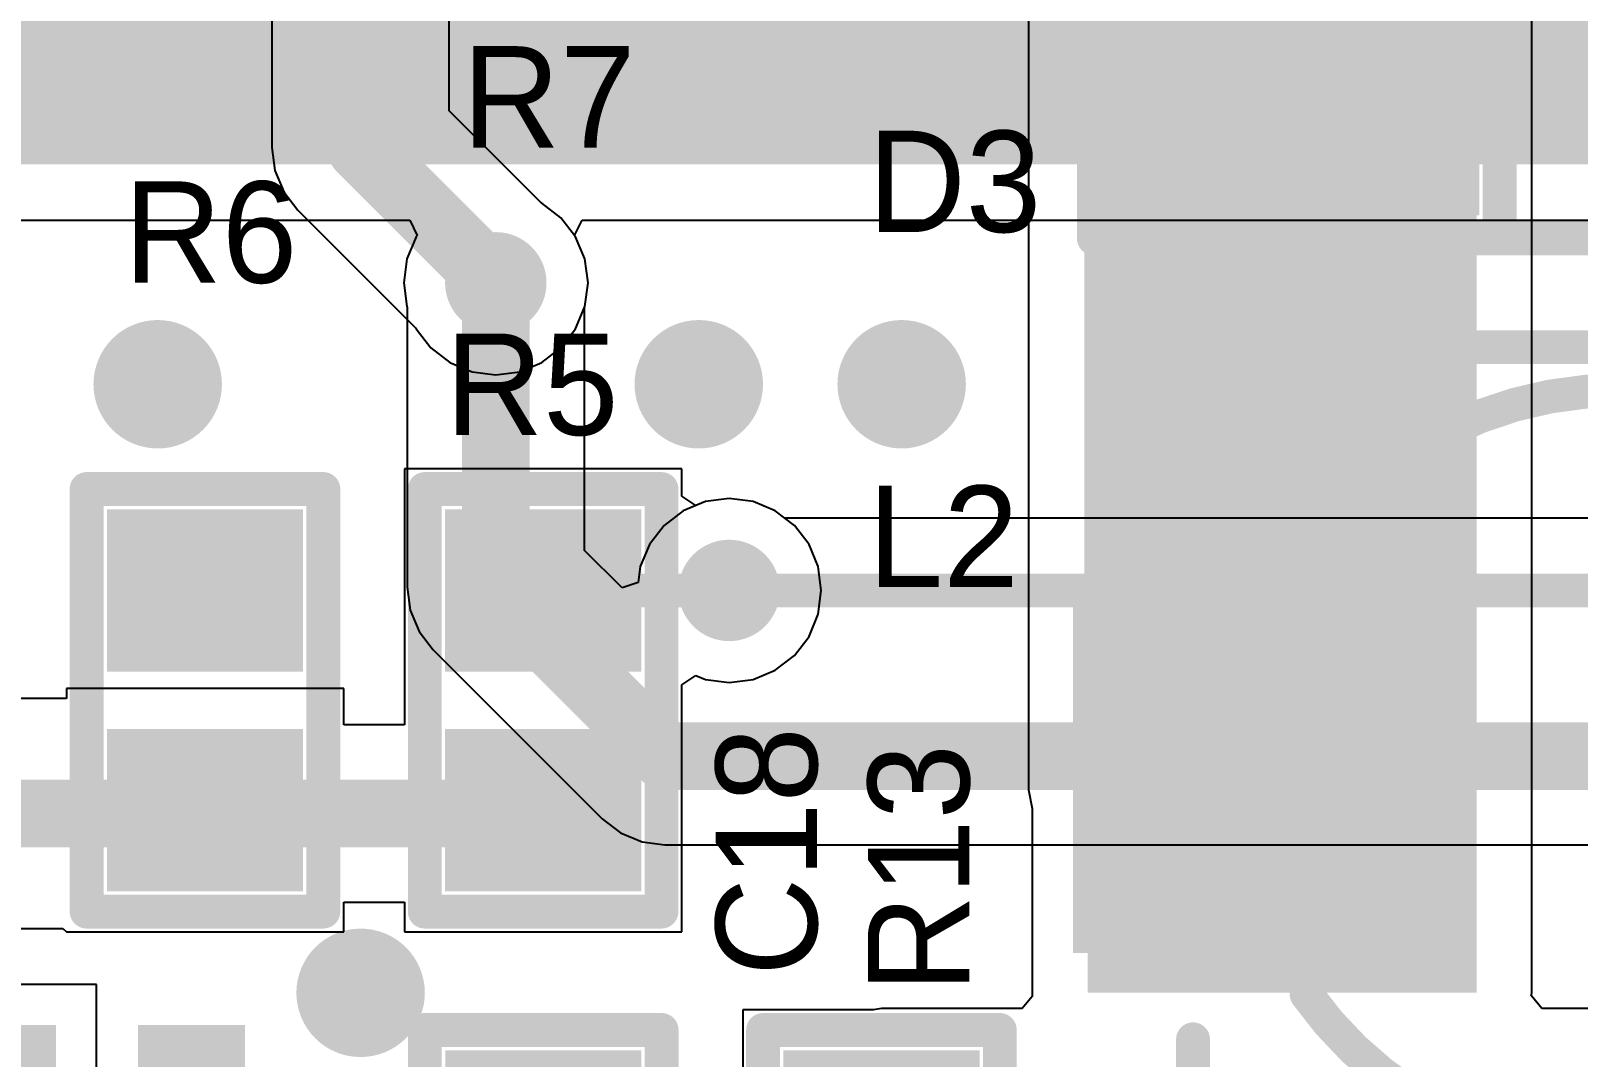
# Model space of a CAD drawing. Extents: x 1012 to 1122, y 1012 to 1122.
# Drawn here: x 1064.83 to 1076.45, y 1103.91 to 1111.62 of the extents above; entities that cross this region are included whole.
import ezdxf

# ---------------------------------------------------------------- set-up
doc = ezdxf.new("R2010")
doc.units = 0
doc.layers.get('0').update_dxf_attribs({"linetype": 'CONTINUOUS'})
for name, color, linetype in [('BOTTOMLAYER', 5, 'CONTINUOUS'), ('BOTTOMSOLDER', 6, 'CONTINUOUS'), ('MULTILAYER', 9, 'CONTINUOUS'), ('TOPLAYER', 1, 'CONTINUOUS'), ('TOPOVERLAY', 2, 'CONTINUOUS'), ('TOPPASTE', 8, 'CONTINUOUS'), ('TOPSOLDER', 216, 'CONTINUOUS')]:
    doc.layers.add(name, color=color, linetype=linetype)

# ---------------------------------------------------------------- blocks, each defined once
blk = doc.blocks.new('CC0603_30')
at = {"layer": 'TOPLAYER'}
for points in [[(-0.508, -0.635), (0.508, -0.635), (-0.508, 0.635), (0.508, 0.635)], [(1.143, -0.635), (2.159, -0.635), (1.143, 0.635), (2.159, 0.635)]]:
    blk.add_solid(points, dxfattribs=at)
at = {"layer": 'TOPOVERLAY', "const_width": 0.254}
for points in [[(-0.762, -0.889), (-0.762, 0.889)], [(-0.508, 0.889), (-0.762, 0.889)], [(2.413, 0.889), (-0.508, 0.889)], [(2.413, -0.889), (2.413, 0.889)], [(2.413, -0.889), (-0.762, -0.889)]]:
    blk.add_lwpolyline(points, dxfattribs=at)
at = {"layer": 'TOPOVERLAY', "const_width": 0.127}
for points in [[(-0.8255, 0.889, 1), (-0.6985, 0.889, 1)], [(-0.8255, 0.889, 1), (-0.6985, 0.889, 1)], [(-0.5715, 0.889, 1), (-0.4445, 0.889, 1)], [(-0.5715, 0.889, 1), (-0.4445, 0.889, 1)], [(2.3495, 0.889, 1), (2.4765, 0.889, 1)], [(2.3495, 0.889, 1), (2.4765, 0.889, 1)], [(-0.8255, -0.889, 1), (-0.6985, -0.889, 1)], [(-0.8255, -0.889, 1), (-0.6985, -0.889, 1)], [(2.3495, -0.889, 1), (2.4765, -0.889, 1)], [(2.3495, -0.889, 1), (2.4765, -0.889, 1)]]:
    blk.add_lwpolyline(points, format="xyb", close=True, dxfattribs=at)
at = {"layer": 'TOPPASTE'}
for points in [[(-0.508, -0.635), (0.508, -0.635), (-0.508, 0.635), (0.508, 0.635)], [(1.143, -0.635), (2.159, -0.635), (1.143, 0.635), (2.159, 0.635)]]:
    blk.add_solid(points, dxfattribs=at)
at = {"layer": 'TOPSOLDER'}
for points in [[(-0.6096, -0.7366), (0.6096, -0.7366), (-0.6096, 0.7366), (0.6096, 0.7366)], [(1.0414, -0.7366), (2.2606, -0.7366), (1.0414, 0.7366), (2.2606, 0.7366)]]:
    blk.add_solid(points, dxfattribs=at)
blk = doc.blocks.new('SSMB_99')
at = {"layer": 'TOPLAYER'}
for points in [[(-5.77, -1.524), (-3.23, -1.524), (-5.77, 1.524), (-3.23, 1.524)], [(-1.27, -1.524), (1.27, -1.524), (-1.27, 1.524), (1.27, 1.524)]]:
    blk.add_solid(points, dxfattribs=at)
at = {"layer": 'TOPOVERLAY', "const_width": 0.254}
for points in [[(-6.024, -1.8), (-6.024, 1.8)], [(-5.897, 1.8), (1.469, 1.8)], [(-2.976, -1.8), (-2.976, 1.8)], [(1.469, -1.803), (1.469, 1.803)], [(-5.897, -1.8), (1.469, -1.8)]]:
    blk.add_lwpolyline(points, dxfattribs=at)
at = {"layer": 'TOPOVERLAY', "const_width": 0.127}
for points in [[(-6.088, 1.8, 1), (-5.961, 1.8, 1)], [(-5.961, 1.8, 1), (-5.834, 1.8, 1)], [(-3.04, 1.8, 1), (-2.913, 1.8, 1)], [(1.405, 1.803, 1), (1.532, 1.803, 1)], [(1.405, 1.8, 1), (1.532, 1.8, 1)], [(-6.088, -1.8, 1), (-5.961, -1.8, 1)], [(-5.961, -1.8, 1), (-5.834, -1.8, 1)], [(-3.04, -1.8, 1), (-2.913, -1.8, 1)], [(1.405, -1.8, 1), (1.532, -1.8, 1)], [(1.405, -1.803, 1), (1.532, -1.803, 1)]]:
    blk.add_lwpolyline(points, format="xyb", close=True, dxfattribs=at)
at = {"layer": 'TOPPASTE'}
for points in [[(-5.77, -1.524), (-3.23, -1.524), (-5.77, 1.524), (-3.23, 1.524)], [(-1.27, -1.524), (1.27, -1.524), (-1.27, 1.524), (1.27, 1.524)]]:
    blk.add_solid(points, dxfattribs=at)
at = {"layer": 'TOPSOLDER'}
for points in [[(-5.872, -1.626), (-3.128, -1.626), (-5.872, 1.626), (-3.128, 1.626)], [(-1.372, -1.626), (1.372, -1.626), (-1.372, 1.626), (1.372, 1.626)]]:
    blk.add_solid(points, dxfattribs=at)
blk = doc.blocks.new('SLF6025_122')
at = {"layer": 'TOPLAYER'}
for points in [[(1, -1.25), (1, 1.25), (-1, -1.25), (-1, 1.25)], [(7, -1.25), (7, 1.25), (5, -1.25), (5, 1.25)]]:
    blk.add_solid(points, dxfattribs=at)
at = {"layer": 'TOPOVERLAY', "const_width": 0.254}
for points in [[(-0.2, 2), (-0.2, 3.2)], [(-0.2, 3.2), (6.2, 3.2)], [(6.2, 2), (6.2, 3.2)], [(-0.2, -3.2), (-0.2, -2)], [(6.2, -3.2), (6.2, -2)], [(-0.2, -3.2), (6.2, -3.2)]]:
    blk.add_lwpolyline(points, dxfattribs=at)
at = {"layer": 'TOPOVERLAY', "const_width": 0.127}
for points in [[(-0.263, 3.2, 1), (-0.136, 3.2, 1)], [(-0.263, 3.2, 1), (-0.136, 3.2, 1)], [(6.136, 3.2, 1), (6.263, 3.2, 1)], [(6.136, 3.2, 1), (6.263, 3.2, 1)], [(-0.263, 2, 1), (-0.136, 2, 1)], [(6.136, 2, 1), (6.263, 2, 1)], [(0.617, 1.701, 1), (0.744, 1.701, 1)], [(5.283, 1.662, 1), (5.41, 1.662, 1)], [(0.59, -1.662, 1), (0.717, -1.662, 1)], [(5.256, -1.701, 1), (5.383, -1.701, 1)], [(-0.263, -2, 1), (-0.136, -2, 1)], [(6.136, -2, 1), (6.263, -2, 1)], [(-0.263, -3.2, 1), (-0.136, -3.2, 1)], [(-0.263, -3.2, 1), (-0.136, -3.2, 1)], [(6.136, -3.2, 1), (6.263, -3.2, 1)], [(6.136, -3.2, 1), (6.263, -3.2, 1)]]:
    blk.add_lwpolyline(points, format="xyb", close=True, dxfattribs=at)
at = {"layer": 'TOPOVERLAY', "const_width": 0.254}
for points in [[(0.681, 1.701, -0.511919), (5.347, 1.662)], [(5.319, -1.701, -0.511919), (0.653, -1.662)]]:
    blk.add_lwpolyline(points, format="xyb", dxfattribs=at)
at = {"layer": 'TOPPASTE'}
for points in [[(1, -1.25), (1, 1.25), (-1, -1.25), (-1, 1.25)], [(7, -1.25), (7, 1.25), (5, -1.25), (5, 1.25)]]:
    blk.add_solid(points, dxfattribs=at)
at = {"layer": 'TOPSOLDER'}
for points in [[(1.102, -1.352), (1.102, 1.352), (-1.102, -1.352), (-1.102, 1.352)], [(7.102, -1.352), (7.102, 1.352), (4.898, -1.352), (4.898, 1.352)]]:
    blk.add_solid(points, dxfattribs=at)
blk = doc.blocks.new('CC0603_131')
at = {"layer": 'TOPLAYER'}
for points in [[(-0.508, -0.635), (0.508, -0.635), (-0.508, 0.635), (0.508, 0.635)], [(1.143, -0.635), (2.159, -0.635), (1.143, 0.635), (2.159, 0.635)]]:
    blk.add_solid(points, dxfattribs=at)
at = {"layer": 'TOPOVERLAY', "const_width": 0.254}
for points in [[(-0.762, 0.889), (-0.762, -0.889)], [(-0.762, 0.889), (-0.508, 0.889)], [(-0.508, 0.889), (2.413, 0.889)], [(2.413, 0.889), (2.413, -0.889)], [(-0.762, -0.889), (2.413, -0.889)]]:
    blk.add_lwpolyline(points, dxfattribs=at)
at = {"layer": 'TOPOVERLAY', "const_width": 0.127}
for points in [[(-0.8255, 0.889, 1), (-0.6985, 0.889, 1)], [(-0.8255, 0.889, 1), (-0.6985, 0.889, 1)], [(-0.5715, 0.889, 1), (-0.4445, 0.889, 1)], [(-0.5715, 0.889, 1), (-0.4445, 0.889, 1)], [(2.3495, 0.889, 1), (2.4765, 0.889, 1)], [(2.3495, 0.889, 1), (2.4765, 0.889, 1)], [(-0.8255, -0.889, 1), (-0.6985, -0.889, 1)], [(-0.8255, -0.889, 1), (-0.6985, -0.889, 1)], [(2.3495, -0.889, 1), (2.4765, -0.889, 1)], [(2.3495, -0.889, 1), (2.4765, -0.889, 1)]]:
    blk.add_lwpolyline(points, format="xyb", close=True, dxfattribs=at)
at = {"layer": 'TOPPASTE'}
for points in [[(-0.508, -0.635), (0.508, -0.635), (-0.508, 0.635), (0.508, 0.635)], [(1.143, -0.635), (2.159, -0.635), (1.143, 0.635), (2.159, 0.635)]]:
    blk.add_solid(points, dxfattribs=at)
at = {"layer": 'TOPSOLDER'}
for points in [[(-0.6096, -0.7366), (0.6096, -0.7366), (-0.6096, 0.7366), (0.6096, 0.7366)], [(1.0414, -0.7366), (2.2606, -0.7366), (1.0414, 0.7366), (2.2606, 0.7366)]]:
    blk.add_solid(points, dxfattribs=at)
blk = doc.blocks.new('CC0603_132')
at = {"layer": 'TOPLAYER'}
for points in [[(-0.508, -0.635), (0.508, -0.635), (-0.508, 0.635), (0.508, 0.635)], [(1.143, -0.635), (2.159, -0.635), (1.143, 0.635), (2.159, 0.635)]]:
    blk.add_solid(points, dxfattribs=at)
at = {"layer": 'TOPOVERLAY', "const_width": 0.254}
for points in [[(-0.762, -0.889), (-0.762, 0.889)], [(-0.508, 0.889), (-0.762, 0.889)], [(2.413, 0.889), (-0.508, 0.889)], [(2.413, -0.889), (2.413, 0.889)], [(2.413, -0.889), (-0.762, -0.889)]]:
    blk.add_lwpolyline(points, dxfattribs=at)
at = {"layer": 'TOPOVERLAY', "const_width": 0.127}
for points in [[(-0.8255, 0.889, 1), (-0.6985, 0.889, 1)], [(-0.8255, 0.889, 1), (-0.6985, 0.889, 1)], [(-0.5715, 0.889, 1), (-0.4445, 0.889, 1)], [(-0.5715, 0.889, 1), (-0.4445, 0.889, 1)], [(2.3495, 0.889, 1), (2.4765, 0.889, 1)], [(2.3495, 0.889, 1), (2.4765, 0.889, 1)], [(-0.8255, -0.889, 1), (-0.6985, -0.889, 1)], [(-0.8255, -0.889, 1), (-0.6985, -0.889, 1)], [(2.3495, -0.889, 1), (2.4765, -0.889, 1)], [(2.3495, -0.889, 1), (2.4765, -0.889, 1)]]:
    blk.add_lwpolyline(points, format="xyb", close=True, dxfattribs=at)
at = {"layer": 'TOPPASTE'}
for points in [[(-0.508, -0.635), (0.508, -0.635), (-0.508, 0.635), (0.508, 0.635)], [(1.143, -0.635), (2.159, -0.635), (1.143, 0.635), (2.159, 0.635)]]:
    blk.add_solid(points, dxfattribs=at)
at = {"layer": 'TOPSOLDER'}
for points in [[(-0.6096, -0.7366), (0.6096, -0.7366), (-0.6096, 0.7366), (0.6096, 0.7366)], [(1.0414, -0.7366), (2.2606, -0.7366), (1.0414, 0.7366), (2.2606, 0.7366)]]:
    blk.add_solid(points, dxfattribs=at)
blk = doc.blocks.new('CC0603_139')
at = {"layer": 'TOPLAYER'}
for points in [[(-0.508, -0.635), (0.508, -0.635), (-0.508, 0.635), (0.508, 0.635)], [(1.143, -0.635), (2.159, -0.635), (1.143, 0.635), (2.159, 0.635)]]:
    blk.add_solid(points, dxfattribs=at)
at = {"layer": 'TOPOVERLAY', "const_width": 0.254}
for points in [[(-0.762, 0.889), (-0.762, -0.889)], [(-0.762, 0.889), (-0.508, 0.889)], [(-0.508, 0.889), (2.413, 0.889)], [(2.413, 0.889), (2.413, -0.889)], [(-0.762, -0.889), (2.413, -0.889)]]:
    blk.add_lwpolyline(points, dxfattribs=at)
at = {"layer": 'TOPOVERLAY', "const_width": 0.127}
for points in [[(-0.8255, 0.889, 1), (-0.6985, 0.889, 1)], [(-0.8255, 0.889, 1), (-0.6985, 0.889, 1)], [(-0.5715, 0.889, 1), (-0.4445, 0.889, 1)], [(-0.5715, 0.889, 1), (-0.4445, 0.889, 1)], [(2.3495, 0.889, 1), (2.4765, 0.889, 1)], [(2.3495, 0.889, 1), (2.4765, 0.889, 1)], [(-0.8255, -0.889, 1), (-0.6985, -0.889, 1)], [(-0.8255, -0.889, 1), (-0.6985, -0.889, 1)], [(2.3495, -0.889, 1), (2.4765, -0.889, 1)], [(2.3495, -0.889, 1), (2.4765, -0.889, 1)]]:
    blk.add_lwpolyline(points, format="xyb", close=True, dxfattribs=at)
at = {"layer": 'TOPPASTE'}
for points in [[(-0.508, -0.635), (0.508, -0.635), (-0.508, 0.635), (0.508, 0.635)], [(1.143, -0.635), (2.159, -0.635), (1.143, 0.635), (2.159, 0.635)]]:
    blk.add_solid(points, dxfattribs=at)
at = {"layer": 'TOPSOLDER'}
for points in [[(-0.6096, -0.7366), (0.6096, -0.7366), (-0.6096, 0.7366), (0.6096, 0.7366)], [(1.0414, -0.7366), (2.2606, -0.7366), (1.0414, 0.7366), (2.2606, 0.7366)]]:
    blk.add_solid(points, dxfattribs=at)
blk = doc.blocks.new('SOT_89_234')
at = {"layer": 'TOPLAYER'}
for points in [[(2.32, 4.9), (0.52, 4.9), (2.32, 3.1), (0.52, 3.1)], [(0.3, 0.8), (-0.3, 0.8), (0.3, -0.8), (-0.3, -0.8)], [(1.72, 0.8), (1.12, 0.8), (1.72, -0.8), (1.12, -0.8)], [(3.22, 0.8), (2.62, 0.8), (3.22, -0.8), (2.62, -0.8)]]:
    blk.add_solid(points, dxfattribs=at)
at = {"layer": 'TOPOVERLAY', "const_width": 0.254}
for points in [[(-0.5, 2.5), (-0.5, 1)], [(3.5, 2.5), (-0.5, 2.5)], [(3.5, 2.5), (3.5, 1)], [(3.5, 1), (-0.5, 1)]]:
    blk.add_lwpolyline(points, dxfattribs=at)
at = {"layer": 'TOPOVERLAY', "const_width": 0.127}
for points in [[(-0.563, 2.5, 1), (-0.436, 2.5, 1)], [(-0.563, 2.5, 1), (-0.436, 2.5, 1)], [(3.436, 2.5, 1), (3.563, 2.5, 1)], [(3.436, 2.5, 1), (3.563, 2.5, 1)], [(-0.563, 1, 1), (-0.436, 1, 1)], [(-0.563, 1, 1), (-0.436, 1, 1)], [(3.436, 1, 1), (3.563, 1, 1)], [(3.436, 1, 1), (3.563, 1, 1)]]:
    blk.add_lwpolyline(points, format="xyb", close=True, dxfattribs=at)
at = {"layer": 'TOPPASTE'}
for points in [[(2.32, 4.9), (0.52, 4.9), (2.32, 3.1), (0.52, 3.1)], [(0.3, 0.8), (-0.3, 0.8), (0.3, -0.8), (-0.3, -0.8)], [(1.72, 0.8), (1.12, 0.8), (1.72, -0.8), (1.12, -0.8)], [(3.22, 0.8), (2.62, 0.8), (3.22, -0.8), (2.62, -0.8)]]:
    blk.add_solid(points, dxfattribs=at)
at = {"layer": 'TOPSOLDER'}
for points in [[(2.422, 5.002), (0.418, 5.002), (2.422, 2.998), (0.418, 2.998)], [(0.402, 0.902), (-0.402, 0.902), (0.402, -0.902), (-0.402, -0.902)], [(1.822, 0.902), (1.018, 0.902), (1.822, -0.902), (1.018, -0.902)], [(3.322, 0.902), (2.518, 0.902), (3.322, -0.902), (2.518, -0.902)]]:
    blk.add_solid(points, dxfattribs=at)

msp = doc.modelspace()

# ---------------------------------------------------------------- linework, layer by layer
at = {"layer": 'BOTTOMLAYER'}
for p, q in [((1037.209, 1110.196), (1067.677, 1110.196)), ((1067.677, 1110.196), (1067.733, 1110.082)), ((1068.915, 1110.082), (1068.971, 1110.196)), ((1068.971, 1110.196), (1088.392, 1110.196)), ((1067.725, 1110.072), (1067.656, 1109.905)), ((1067.733, 1110.082), (1067.725, 1110.072)), ((1068.923, 1110.072), (1068.915, 1110.082)), ((1068.992, 1109.905), (1068.923, 1110.072)), ((1067.656, 1109.905), (1067.632, 1109.726)), ((1069.016, 1109.726), (1068.992, 1109.905)), ((1067.632, 1109.726), (1067.656, 1109.547)), ((1068.992, 1109.547), (1069.016, 1109.726)), ((1067.656, 1109.547), (1067.658, 1109.542)), ((1067.658, 1109.542), (1067.658, 1107.44)), ((1068.99, 1109.542), (1068.992, 1109.547)), ((1068.99, 1107.716), (1068.99, 1109.542)), ((1069.898, 1108.083), (1069.731, 1108.014)), ((1070.077, 1108.106), (1069.898, 1108.083)), ((1070.256, 1108.083), (1070.077, 1108.106)), ((1070.422, 1108.014), (1070.256, 1108.083)), ((1069.731, 1108.014), (1069.587, 1107.904)), ((1070.494, 1107.958), (1070.422, 1108.014)), ((1087.653, 1107.958), (1070.494, 1107.958)), ((1069.587, 1107.904), (1069.478, 1107.76)), ((1069.272, 1107.434), (1068.99, 1107.716)), ((1069.478, 1107.76), (1069.408, 1107.594)), ((1069.408, 1107.594), (1069.393, 1107.474)), ((1067.658, 1107.44), (1067.658, 1107.44)), ((1067.658, 1107.44), (1067.681, 1107.268)), ((1069.393, 1107.474), (1069.272, 1107.434)), ((1067.681, 1107.268), (1067.747, 1107.107)), ((1067.747, 1107.107), (1067.853, 1106.969)), ((1067.853, 1106.969), (1069.123, 1105.699)), ((1069.123, 1105.699), (1069.123, 1105.699)), ((1069.123, 1105.699), (1069.261, 1105.593)), ((1069.261, 1105.593), (1069.422, 1105.527)), ((1069.422, 1105.527), (1069.422, 1105.527)), ((1069.422, 1105.527), (1069.422, 1105.527)), ((1069.422, 1105.527), (1069.422, 1105.527)), ((1069.422, 1105.527), (1069.422, 1105.527)), ((1069.422, 1105.527), (1069.422, 1105.527)), ((1069.422, 1105.527), (1069.594, 1105.504)), ((1069.594, 1105.504), (1069.594, 1105.504)), ((1069.594, 1105.504), (1084.304, 1105.504))]:
    msp.add_line(p, q, dxfattribs=at)
for points, const_width in [([(1037.209, 1111.631), (1097.153, 1111.631)], 2.032), ([(1068.324, 1107.44), (1068.324, 1109.726)], 0.508), ([(1068.324, 1107.44), (1069.594, 1106.17)], 0.508), ([(1070.077, 1107.415), (1087.653, 1107.415)], 0.254), ([(1069.594, 1106.17), (1084.58, 1106.17)], 0.508)]:
    msp.add_lwpolyline(points, dxfattribs=dict(at, const_width=const_width))
for points, const_width in [([(1068.184, 1109.726, 1), (1068.464, 1109.726, 1)], 0.279), ([(1068.197, 1109.726, 1), (1068.451, 1109.726, 1)], 0.254), ([(1065.593, 1108.964, 1), (1065.975, 1108.964, 1)], 0.381), ([(1069.658, 1108.964, 1), (1070.039, 1108.964, 1)], 0.381), ([(1071.181, 1108.964, 1), (1071.562, 1108.964, 1)], 0.381), ([(1068.197, 1107.44, 1), (1068.451, 1107.44, 1)], 0.254), ([(1068.197, 1107.44, 1), (1068.451, 1107.44, 1)], 0.254), ([(1069.937, 1107.415, 1), (1070.216, 1107.415, 1)], 0.279), ([(1070.013, 1107.415, 1), (1070.14, 1107.415, 1)], 0.127), ([(1069.467, 1106.17, 1), (1069.721, 1106.17, 1)], 0.254), ([(1069.467, 1106.17, 1), (1069.721, 1106.17, 1)], 0.254), ([(1067.118, 1104.392, 1), (1067.498, 1104.392, 1)], 0.381)]:
    msp.add_lwpolyline(points, format="xyb", close=True, dxfattribs=dict(at, const_width=const_width))
at = {"layer": 'BOTTOMSOLDER'}
for points, const_width in [([(1068.133, 1109.726, 1), (1068.514, 1109.726, 1)], 0.381), ([(1065.543, 1108.964, 1), (1066.025, 1108.964, 1)], 0.483), ([(1069.607, 1108.964, 1), (1070.089, 1108.964, 1)], 0.483), ([(1071.131, 1108.964, 1), (1071.613, 1108.964, 1)], 0.483), ([(1069.886, 1107.415, 1), (1070.267, 1107.415, 1)], 0.381), ([(1067.067, 1104.392, 1), (1067.549, 1104.392, 1)], 0.483)]:
    msp.add_lwpolyline(points, format="xyb", close=True, dxfattribs=dict(at, const_width=const_width))
at = {"layer": 'MULTILAYER'}
for points, const_width in [([(1068.184, 1109.726, 1), (1068.464, 1109.726, 1)], 0.279), ([(1065.593, 1108.964, 1), (1065.975, 1108.964, 1)], 0.381), ([(1069.658, 1108.964, 1), (1070.039, 1108.964, 1)], 0.381), ([(1071.181, 1108.964, 1), (1071.562, 1108.964, 1)], 0.381), ([(1069.937, 1107.415, 1), (1070.216, 1107.415, 1)], 0.279), ([(1067.118, 1104.392, 1), (1067.498, 1104.392, 1)], 0.381)]:
    msp.add_lwpolyline(points, format="xyb", close=True, dxfattribs=dict(at, const_width=const_width))
at = {"layer": 'TOPLAYER'}
for p, q in [((1076.104, 1104.392), (1076.104, 1114.044)), ((1066.642, 1113.409), (1066.642, 1110.742)), ((1072.325, 1113.291), (1072.325, 1105.916)), ((1067.974, 1111.018), (1067.974, 1113.133)), ((1068.665, 1110.327), (1067.974, 1111.018)), ((1066.642, 1110.742), (1066.642, 1110.742)), ((1066.642, 1110.742), (1066.665, 1110.57)), ((1066.665, 1110.57), (1066.731, 1110.409)), ((1066.731, 1110.409), (1066.837, 1110.271)), ((1066.837, 1110.271), (1067.723, 1109.385)), ((1068.67, 1110.325), (1068.665, 1110.327)), ((1068.813, 1110.215), (1068.67, 1110.325)), ((1068.923, 1110.072), (1068.813, 1110.215)), ((1068.992, 1109.905), (1068.923, 1110.072)), ((1069.016, 1109.726), (1068.992, 1109.905)), ((1068.992, 1109.547), (1069.016, 1109.726)), ((1068.923, 1109.38), (1068.992, 1109.547)), ((1067.723, 1109.385), (1067.725, 1109.38)), ((1067.725, 1109.38), (1067.835, 1109.237)), ((1068.813, 1109.237), (1068.923, 1109.38)), ((1067.835, 1109.237), (1067.978, 1109.127)), ((1068.67, 1109.127), (1068.813, 1109.237)), ((1067.978, 1109.127), (1068.145, 1109.058)), ((1068.503, 1109.058), (1068.67, 1109.127)), ((1068.145, 1109.058), (1068.324, 1109.034)), ((1068.324, 1109.034), (1068.503, 1109.058)), ((1069.721, 1108.329), (1067.638, 1108.329)), ((1067.638, 1108.329), (1067.638, 1106.5)), ((1069.721, 1108.124), (1069.721, 1108.329)), ((1069.826, 1108.053), (1069.721, 1108.124)), ((1069.898, 1108.083), (1069.826, 1108.053)), ((1070.077, 1108.106), (1069.898, 1108.083)), ((1070.256, 1108.083), (1070.077, 1108.106)), ((1070.422, 1108.014), (1070.256, 1108.083)), ((1070.566, 1107.904), (1070.422, 1108.014)), ((1070.676, 1107.76), (1070.566, 1107.904)), ((1070.745, 1107.594), (1070.676, 1107.76)), ((1070.768, 1107.415), (1070.745, 1107.594)), ((1070.745, 1107.236), (1070.768, 1107.415)), ((1070.676, 1107.069), (1070.745, 1107.236)), ((1070.566, 1106.925), (1070.676, 1107.069)), ((1070.422, 1106.816), (1070.566, 1106.925)), ((1069.721, 1106.705), (1069.826, 1106.776)), ((1069.826, 1106.776), (1069.898, 1106.746)), ((1069.898, 1106.746), (1070.077, 1106.723)), ((1070.077, 1106.723), (1070.256, 1106.746)), ((1070.256, 1106.746), (1070.422, 1106.816)), ((1067.181, 1106.678), (1065.098, 1106.678)), ((1065.098, 1106.678), (1065.098, 1106.602)), ((1067.181, 1106.405), (1067.181, 1106.678)), ((1069.721, 1106.5), (1069.721, 1106.705)), ((1065.022, 1106.602), (1063.295, 1106.602)), ((1065.098, 1106.602), (1065.022, 1106.602)), ((1065.022, 1106.602), (1065.022, 1106.602)), ((1067.638, 1106.405), (1067.181, 1106.405)), ((1067.638, 1106.5), (1067.638, 1106.405)), ((1069.721, 1104.849), (1069.721, 1106.5)), ((1072.325, 1105.916), (1072.353, 1105.776)), ((1072.353, 1105.776), (1072.353, 1104.387)), ((1067.181, 1104.849), (1067.181, 1105.073)), ((1067.181, 1105.073), (1067.638, 1105.073)), ((1067.638, 1105.073), (1067.638, 1104.849)), ((1063.295, 1104.875), (1065.022, 1104.875)), ((1065.022, 1104.875), (1065.022, 1104.875)), ((1065.022, 1104.875), (1065.072, 1104.875)), ((1065.072, 1104.875), (1065.098, 1104.849)), ((1065.098, 1104.849), (1065.098, 1104.849)), ((1065.098, 1104.849), (1067.181, 1104.849)), ((1067.638, 1104.849), (1069.721, 1104.849)), ((1065.324, 1104.455), (1063.912, 1104.455)), ((1065.324, 1103.601), (1065.324, 1104.455)), ((1072.353, 1104.364), (1072.278, 1104.273)), ((1072.353, 1104.387), (1072.353, 1104.387)), ((1072.353, 1104.387), (1072.353, 1104.364)), ((1076.1, 1104.371), (1076.104, 1104.392)), ((1076.181, 1104.273), (1076.1, 1104.371)), ((1071.16, 1104.265), (1070.178, 1104.265)), ((1070.178, 1104.265), (1070.178, 1102.494)), ((1071.22, 1104.273), (1071.16, 1104.265)), ((1072.278, 1104.273), (1071.22, 1104.273)), ((1077.976, 1104.273), (1076.181, 1104.273))]:
    msp.add_line(p, q, dxfattribs=at)
for points, const_width in [([(1072.947, 1105.916), (1072.947, 1115.111)], 0.406), ([(1067.308, 1110.742), (1067.308, 1113.409)], 0.508), ([(1075.411, 1105.383), (1075.411, 1113.307)], 0.406), ([(1067.308, 1110.742), (1068.324, 1109.726)], 0.508), ([(1068.679, 1107.415), (1070.077, 1107.415)], 0.254), ([(1064.158, 1105.739), (1068.654, 1105.739)], 0.508), ([(1074.953, 1104.925), (1075.411, 1105.383)], 0.406), ([(1074.42, 1104.925), (1074.953, 1104.925)], 0.406)]:
    msp.add_lwpolyline(points, dxfattribs=dict(at, const_width=const_width))
for points, const_width in [([(1067.181, 1110.742, 1), (1067.435, 1110.742, 1)], 0.254), ([(1067.181, 1110.742, 1), (1067.435, 1110.742, 1)], 0.254), ([(1068.184, 1109.726, 1), (1068.464, 1109.726, 1)], 0.279), ([(1068.197, 1109.726, 1), (1068.451, 1109.726, 1)], 0.254), ([(1065.593, 1108.964, 1), (1065.975, 1108.964, 1)], 0.381), ([(1069.658, 1108.964, 1), (1070.039, 1108.964, 1)], 0.381), ([(1071.181, 1108.964, 1), (1071.562, 1108.964, 1)], 0.381), ([(1069.937, 1107.415, 1), (1070.216, 1107.415, 1)], 0.279), ([(1068.616, 1107.415, 1), (1068.743, 1107.415, 1)], 0.127), ([(1070.013, 1107.415, 1), (1070.14, 1107.415, 1)], 0.127), ([(1072.845, 1105.916, 1), (1073.048, 1105.916, 1)], 0.203), ([(1068.527, 1105.739, 1), (1068.781, 1105.739, 1)], 0.254), ([(1075.309, 1105.383, 1), (1075.512, 1105.383, 1)], 0.203), ([(1075.309, 1105.383, 1), (1075.512, 1105.383, 1)], 0.203), ([(1074.318, 1104.925, 1), (1074.522, 1104.925, 1)], 0.203), ([(1074.852, 1104.925, 1), (1075.055, 1104.925, 1)], 0.203), ([(1074.852, 1104.925, 1), (1075.055, 1104.925, 1)], 0.203), ([(1067.118, 1104.392, 1), (1067.498, 1104.392, 1)], 0.381)]:
    msp.add_lwpolyline(points, format="xyb", close=True, dxfattribs=dict(at, const_width=const_width))
msp.add_solid([(1072.769, 1104.392), (1075.69, 1104.392), (1072.769, 1114.044), (1075.69, 1114.044)], dxfattribs=at)
at = {"layer": 'TOPSOLDER'}
for points, const_width in [([(1068.133, 1109.726, 1), (1068.514, 1109.726, 1)], 0.381), ([(1065.543, 1108.964, 1), (1066.025, 1108.964, 1)], 0.483), ([(1069.607, 1108.964, 1), (1070.089, 1108.964, 1)], 0.483), ([(1071.131, 1108.964, 1), (1071.613, 1108.964, 1)], 0.483), ([(1069.886, 1107.415, 1), (1070.267, 1107.415, 1)], 0.381), ([(1067.067, 1104.392, 1), (1067.549, 1104.392, 1)], 0.483)]:
    msp.add_lwpolyline(points, format="xyb", close=True, dxfattribs=dict(at, const_width=const_width))

# ---------------------------------------------------------------- block references
for name, p in [('SSMB_99', (1078.84, 1111.86)), ('SLF6025_122', (1073.76, 1106.043))]:
    msp.add_blockref(name, p)
for name, p, rotation in [('CC0603_132', (1066.139, 1107.415), 270), ('CC0603_131', (1068.679, 1105.764), 90), ('CC0603_30', (1068.68, 1103.351), 270), ('CC0603_139', (1071.22, 1101.7), 90), ('SOT_89_234', (1066.038, 1103.249), 180)]:
    msp.add_blockref(name, p, dxfattribs=dict(rotation=rotation))

# ---------------------------------------------------------------- texts
at = {"layer": 'TOPOVERLAY'}
for s, rotation, p in [('R7', 360, (1068.07, 1110.742)), ('C18', 90, (1070.737, 1104.519)), ('R13', 90, (1071.88, 1104.392))]:
    msp.add_text(s, height=0.762, rotation=rotation, dxfattribs=at).set_placement(p)
for s, p in [('D3', (1071.118, 1110.107)), ('R6', (1065.53, 1109.726)), ('R5', (1067.943, 1108.583)), ('L2', (1071.118, 1107.44))]:
    msp.add_text(s, height=0.762, dxfattribs=at).set_placement(p)

doc.saveas('drawing.dxf')
